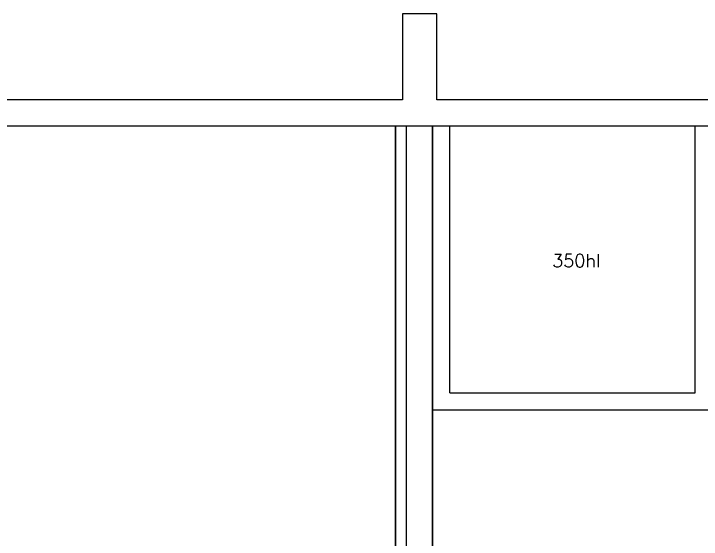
# Model space of a CAD drawing. Extents: x 3 to 114, y 126 to 173.
# Drawn here: x 85.29 to 93.27, y 165.31 to 171.41 of the extents above; entities that cross this region are included whole.
import ezdxf
from ezdxf.enums import TextEntityAlignment as Align

# ---------------------------------------------------------------- set-up
doc = ezdxf.new("R2010")
doc.units = 0
doc.header["$LTSCALE"] = 0.02
doc.header["$MEASUREMENT"] = 0
doc.layers.get('0').update_dxf_attribs({"linetype": 'CONTINUOUS'})
for name, color, linetype in [('-LOCAL-TXT', 3, 'CONTINUOUS'), ('columnas', 6, 'CONTINUOUS'), ('ladrillo', 30, 'CONTINUOUS'), ('VISTA-3', 8, 'CONTINUOUS')]:
    doc.layers.add(name, color=color, linetype=linetype)
doc.styles.add('NICO', font='romans.shx', dxfattribs={"height": 0.2})

msp = doc.modelspace()

# ---------------------------------------------------------------- linework, layer by layer
at = {"color": 0}
for p, q in [((90.35, 167.0087), (93.2, 167.0087)), ((90.15, 166.8087), (96.65, 166.8087))]:
    msp.add_line(p, q, dxfattribs=at)
msp.add_lwpolyline([(60.16, 170.1087), (89.72, 170.1087), (89.72, 160.1087), (60.16, 160.1087)], close=True, dxfattribs=at)
at = {"layer": 'columnas', "color": 0}
for points in [[(95.85, 170.4087), (90.2, 170.4087), (90.2, 171.4087), (89.8, 171.4087), (89.8, 170.4087), (84.15, 170.4087), (84.15, 171.4087), (83.85, 171.4087), (83.85, 170.4087), (78.15, 170.4087), (78.15, 171.4087), (77.85, 171.4087), (77.85, 170.4087), (72.15, 170.4087)], [(72.15, 170.1087), (77.85, 170.1087), (78.15, 170.1087), (83.85, 170.1087), (84.15, 170.1087), (105.7575, 170.1087)]]:
    msp.add_lwpolyline(points, dxfattribs=at)
at = {"layer": 'ladrillo', "color": 0}
for p, q in [((89.85, 163.6087), (89.85, 170.1087)), ((90.15, 170.1087), (90.15, 163.6087))]:
    msp.add_line(p, q, dxfattribs=at)
at = {"layer": 'VISTA-3', "color": 0}
msp.add_line((89.72, 160.1087), (89.72, 170.1087), dxfattribs=at)
at = {"layer": 'VISTA-3', "color": 7}
for p, q in [((90.15, 160.1087), (90.15, 170.1087)), ((90.35, 167.0087), (90.35, 170.1087)), ((93.2, 167.0087), (93.2, 170.1087))]:
    msp.add_line(p, q, dxfattribs=at)

# ---------------------------------------------------------------- texts
at = {"layer": '-LOCAL-TXT', "color": 7, "extrusion": (2.05199e-08, 1.00772e-07, 1), "style": 'NICO'}
msp.add_text('350hl', height=0.15, dxfattribs=at).set_placement((91.8189, 168.5414, 0), align=Align.MIDDLE_CENTER)

doc.saveas('drawing.dxf')
